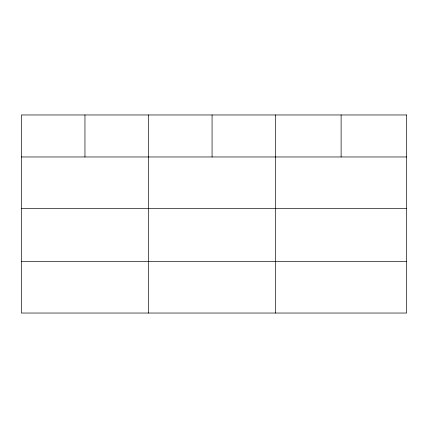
<?xml version="1.0" encoding="UTF-8"?>
<svg xmlns="http://www.w3.org/2000/svg" width="428" height="428" viewBox="0 0 428 428"><rect width="100%" height="100%" fill="white"/><g stroke="black" fill="none" stroke-linecap="round" stroke-linejoin="round"><path stroke-width="0.64" d="M21.4 156.969L406.6 156.969M21.4 208.468L406.6 208.468M21.4 261.535L406.6 261.535M341.116 114.966L341.116 156.969M275.632 114.966L275.632 313.034M212.074 114.966L212.074 156.969M148.516 114.966L148.516 313.034M84.958 114.966L84.958 156.969M406.6 114.966L21.4 114.966L21.4 313.034L406.6 313.034L406.6 114.966"/></g></svg>
